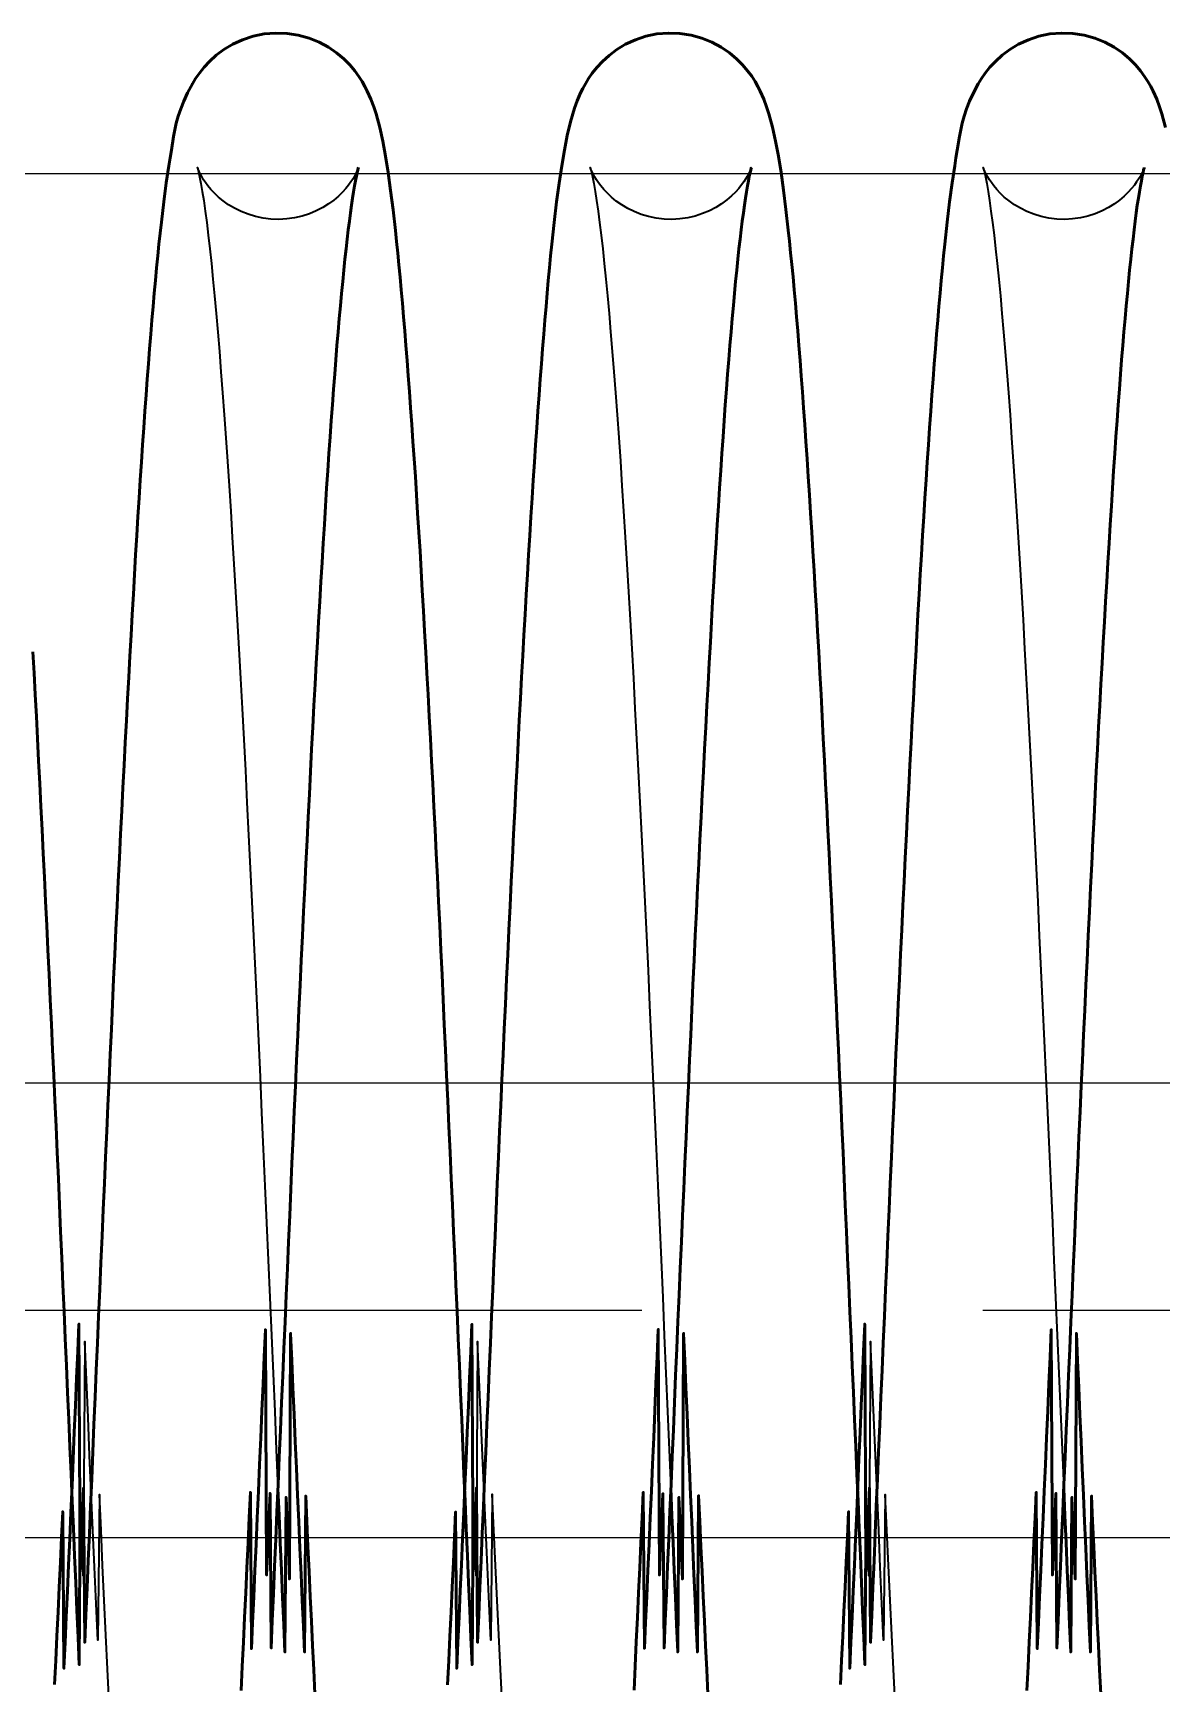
# Model space of a CAD drawing. Header units: millimetres. Extents: x 1448 to 104164, y -19509 to -89.
# Drawn here: x 84405.7 to 84455.3, y -3019.1 to -2946.5 of the extents above; entities that cross this region are included whole.
import ezdxf

# ---------------------------------------------------------------- set-up
doc = ezdxf.new("R2010")
doc.units = ezdxf.units.MM
doc.header["$LTSCALE"] = 60
doc.header["$MEASUREMENT"] = 0
doc.linetypes.add('CENTER', pattern=[2, 1.25, -0.25, 0.25, -0.25])
doc.layers.get('0').update_dxf_attribs({"linetype": 'CONTINUOUS'})
doc.layers.add('cen', color=14, linetype='CONTINUOUS')
doc.layers.add('가려진 것(ISO)', color=7, linetype='CONTINUOUS', lineweight=35)
doc.layers.add('가시적인 것(ISO)', color=7, linetype='CONTINUOUS', lineweight=50)

# ---------------------------------------------------------------- blocks, each defined once
blk = doc.blocks.new('토션스프링1')
at = {"layer": '가려진 것(ISO)', "flags": 128}
for points in [[(21462589.069, -50955408.884), (21462589.074, -50955408.9), (21462589.094, -50955408.952), (21462589.133, -50955409.046), (21462589.203, -50955409.194), (21462589.255, -50955409.288), (21462589.321, -50955409.397), (21462589.404, -50955409.52), (21462589.505, -50955409.657), (21462589.628, -50955409.808), (21462589.777, -50955409.971), (21462589.951, -50955410.141), (21462590.153, -50955410.313), (21462590.384, -50955410.482), (21462590.642, -50955410.642), (21462590.923, -50955410.789), (21462591.225, -50955410.916), (21462591.544, -50955411.019), (21462591.878, -50955411.096), (21462592.221, -50955411.145), (21462592.568, -50955411.164), (21462592.916, -50955411.152), (21462593.26, -50955411.11), (21462593.597, -50955411.039), (21462593.921, -50955410.942), (21462594.227, -50955410.821), (21462594.512, -50955410.678), (21462594.775, -50955410.52), (21462595.013, -50955410.353), (21462595.223, -50955410.181), (21462595.403, -50955410.01), (21462595.557, -50955409.845), (21462595.686, -50955409.69), (21462595.793, -50955409.547), (21462595.878, -50955409.42), (21462595.947, -50955409.309), (21462596.002, -50955409.212), (21462596.077, -50955409.061), (21462596.12, -50955408.961), (21462596.142, -50955408.905), (21462596.149, -50955408.885), (21462596.146, -50955408.895), (21462596.137, -50955408.932), (21462596.121, -50955408.993), (21462596.101, -50955409.076), (21462596.051, -50955409.3), (21462595.996, -50955409.588), (21462595.937, -50955409.936), (21462595.874, -50955410.341), (21462595.808, -50955410.799), (21462595.741, -50955411.307), (21462595.673, -50955411.862), (21462595.605, -50955412.461), (21462595.536, -50955413.106), (21462595.466, -50955413.796), (21462595.396, -50955414.528), (21462595.326, -50955415.303), (21462595.255, -50955416.119), (21462595.184, -50955416.975), (21462595.113, -50955417.869), (21462595.042, -50955418.8), (21462594.971, -50955419.768), (21462594.9, -50955420.771), (21462594.829, -50955421.812), (21462594.758, -50955422.889), (21462594.687, -50955424.003), (21462594.615, -50955425.15), (21462594.543, -50955426.331), (21462594.472, -50955427.544), (21462594.4, -50955428.786), (21462594.328, -50955430.058), (21462594.257, -50955431.358), (21462594.185, -50955432.685), (21462594.114, -50955434.036), (21462594.043, -50955435.413), (21462593.971, -50955436.816), (21462593.9, -50955438.247), (21462593.828, -50955439.702), (21462593.756, -50955441.182), (21462593.684, -50955442.683), (21462593.613, -50955444.204), (21462593.541, -50955445.745), (21462593.469, -50955447.302), (21462593.397, -50955448.876), (21462593.326, -50955450.463), (21462593.254, -50955452.064), (21462593.183, -50955453.675), (21462593.111, -50955455.3), (21462593.04, -50955456.939), (21462592.968, -50955458.591), (21462592.896, -50955460.254), (21462592.824, -50955461.926), (21462592.753, -50955463.606), (21462592.681, -50955465.292), (21462592.609, -50955466.982)], [(21462606.344, -50955408.884), (21462606.35, -50955408.9), (21462606.369, -50955408.952), (21462606.409, -50955409.045), (21462606.48, -50955409.189), (21462606.531, -50955409.282), (21462606.596, -50955409.391), (21462606.678, -50955409.514), (21462606.778, -50955409.652), (21462606.9, -50955409.803), (21462607.048, -50955409.966), (21462607.221, -50955410.136), (21462607.423, -50955410.308), (21462607.653, -50955410.477), (21462607.91, -50955410.638), (21462608.191, -50955410.785), (21462608.491, -50955410.912), (21462608.811, -50955411.016), (21462609.144, -50955411.094), (21462609.487, -50955411.144), (21462609.834, -50955411.164), (21462610.182, -50955411.153), (21462610.527, -50955411.111), (21462610.864, -50955411.041), (21462611.188, -50955410.945), (21462611.494, -50955410.824), (21462611.781, -50955410.682), (21462612.045, -50955410.525), (21462612.283, -50955410.357), (21462612.493, -50955410.186), (21462612.674, -50955410.015), (21462612.829, -50955409.85), (21462612.959, -50955409.693), (21462613.066, -50955409.551), (21462613.152, -50955409.424), (21462613.221, -50955409.312), (21462613.276, -50955409.214), (21462613.352, -50955409.063), (21462613.397, -50955408.962), (21462613.418, -50955408.905), (21462613.425, -50955408.885), (21462613.422, -50955408.895), (21462613.412, -50955408.931), (21462613.396, -50955408.992), (21462613.376, -50955409.075), (21462613.327, -50955409.298), (21462613.273, -50955409.585), (21462613.213, -50955409.934), (21462613.15, -50955410.339), (21462613.084, -50955410.797), (21462613.017, -50955411.304), (21462612.949, -50955411.858), (21462612.881, -50955412.458), (21462612.812, -50955413.103), (21462612.742, -50955413.793), (21462612.672, -50955414.525), (21462612.602, -50955415.3), (21462612.531, -50955416.115), (21462612.46, -50955416.97), (21462612.389, -50955417.864), (21462612.318, -50955418.794), (21462612.247, -50955419.76), (21462612.176, -50955420.765), (21462612.105, -50955421.807), (21462612.034, -50955422.886), (21462611.962, -50955424), (21462611.891, -50955425.148), (21462611.819, -50955426.329), (21462611.748, -50955427.541), (21462611.676, -50955428.783), (21462611.604, -50955430.054), (21462611.533, -50955431.352), (21462611.461, -50955432.676), (21462611.39, -50955434.027), (21462611.319, -50955435.405), (21462611.247, -50955436.812), (21462611.176, -50955438.244), (21462611.104, -50955439.701), (21462611.032, -50955441.181), (21462610.96, -50955442.682), (21462610.888, -50955444.203), (21462610.817, -50955445.743), (21462610.745, -50955447.299), (21462610.673, -50955448.871), (21462610.602, -50955450.456), (21462610.53, -50955452.054), (21462610.459, -50955453.666), (21462610.387, -50955455.294), (21462610.316, -50955456.936), (21462610.244, -50955458.59), (21462610.172, -50955460.254), (21462610.1, -50955461.927), (21462610.028, -50955463.607), (21462609.957, -50955465.293), (21462609.885, -50955466.981)], [(21462623.62, -50955408.884), (21462623.625, -50955408.9), (21462623.645, -50955408.952), (21462623.685, -50955409.046), (21462623.755, -50955409.194), (21462623.806, -50955409.288), (21462623.872, -50955409.397), (21462623.955, -50955409.52), (21462624.057, -50955409.657), (21462624.18, -50955409.808), (21462624.328, -50955409.971), (21462624.503, -50955410.141), (21462624.705, -50955410.313), (21462624.936, -50955410.482), (21462625.193, -50955410.642), (21462625.475, -50955410.789), (21462625.776, -50955410.916), (21462626.095, -50955411.019), (21462626.429, -50955411.096), (21462626.772, -50955411.145), (21462627.12, -50955411.164), (21462627.467, -50955411.152), (21462627.812, -50955411.11), (21462628.148, -50955411.039), (21462628.472, -50955410.942), (21462628.778, -50955410.821), (21462629.064, -50955410.678), (21462629.327, -50955410.52), (21462629.565, -50955410.353), (21462629.774, -50955410.181), (21462629.955, -50955410.01), (21462630.109, -50955409.845), (21462630.238, -50955409.69), (21462630.344, -50955409.547), (21462630.43, -50955409.42), (21462630.499, -50955409.309), (21462630.553, -50955409.212), (21462630.628, -50955409.061), (21462630.672, -50955408.961), (21462630.694, -50955408.905), (21462630.701, -50955408.885), (21462630.698, -50955408.895), (21462630.688, -50955408.932), (21462630.672, -50955408.993), (21462630.652, -50955409.076), (21462630.603, -50955409.3), (21462630.548, -50955409.588), (21462630.488, -50955409.936), (21462630.425, -50955410.341), (21462630.36, -50955410.799), (21462630.293, -50955411.307), (21462630.225, -50955411.862), (21462630.156, -50955412.461), (21462630.087, -50955413.106), (21462630.018, -50955413.796), (21462629.948, -50955414.528), (21462629.877, -50955415.303), (21462629.807, -50955416.119), (21462629.736, -50955416.975), (21462629.665, -50955417.869), (21462629.594, -50955418.8), (21462629.523, -50955419.768), (21462629.452, -50955420.771), (21462629.381, -50955421.812), (21462629.309, -50955422.889), (21462629.238, -50955424.003), (21462629.166, -50955425.15), (21462629.095, -50955426.331), (21462629.023, -50955427.544), (21462628.952, -50955428.786), (21462628.88, -50955430.058), (21462628.808, -50955431.358), (21462628.737, -50955432.685), (21462628.665, -50955434.036), (21462628.594, -50955435.413), (21462628.523, -50955436.816), (21462628.451, -50955438.247), (21462628.379, -50955439.702), (21462628.308, -50955441.182), (21462628.236, -50955442.683), (21462628.164, -50955444.204), (21462628.092, -50955445.745), (21462628.02, -50955447.302), (21462627.949, -50955448.876), (21462627.877, -50955450.463), (21462627.806, -50955452.064), (21462627.734, -50955453.675), (21462627.663, -50955455.3), (21462627.591, -50955456.939), (21462627.52, -50955458.591), (21462627.448, -50955460.254), (21462627.376, -50955461.926), (21462627.304, -50955463.606), (21462627.232, -50955465.292), (21462627.16, -50955466.982)], [(21462600.028, -50955476.418), (21462600.1, -50955474.94), (21462600.172, -50955473.44), (21462600.244, -50955471.919), (21462600.315, -50955470.378), (21462600.387, -50955468.82), (21462600.459, -50955467.246), (21462600.531, -50955473.657), (21462600.602, -50955472.056), (21462600.674, -50955470.443), (21462600.745, -50955468.82), (21462600.816, -50955467.183), (21462600.888, -50955465.534), (21462600.96, -50955463.872), (21462601.031, -50955462.202), (21462601.103, -50955460.523), (21462601.175, -50955470.837), (21462601.247, -50955469.147)], [(21462617.304, -50955476.413), (21462617.376, -50955474.934), (21462617.448, -50955473.433), (21462617.52, -50955471.913), (21462617.591, -50955470.373), (21462617.663, -50955468.817), (21462617.735, -50955467.245), (21462617.806, -50955473.659), (21462617.878, -50955472.061), (21462617.949, -50955470.451), (21462618.02, -50955468.826), (21462618.092, -50955467.186), (21462618.164, -50955465.534), (21462618.235, -50955463.871), (21462618.307, -50955462.2), (21462618.379, -50955460.521), (21462618.451, -50955470.836), (21462618.523, -50955469.147)], [(21462634.58, -50955476.418), (21462634.651, -50955474.94), (21462634.723, -50955473.44), (21462634.795, -50955471.919), (21462634.867, -50955470.378), (21462634.939, -50955468.82), (21462635.01, -50955467.246), (21462635.082, -50955473.657), (21462635.154, -50955472.056), (21462635.225, -50955470.443), (21462635.296, -50955468.82), (21462635.368, -50955467.183), (21462635.44, -50955465.534), (21462635.511, -50955463.872), (21462635.583, -50955462.202), (21462635.655, -50955460.523), (21462635.727, -50955470.837), (21462635.798, -50955469.147)]]:
    blk.add_lwpolyline(points, dxfattribs=at)
at = {"layer": '가시적인 것(ISO)', "flags": 128}
for points in [[(21462588.135, -50955407.116), (21462588.296, -50955406.52), (21462588.397, -50955406.21), (21462588.52, -50955405.882), (21462588.68, -50955405.52), (21462588.783, -50955405.321), (21462588.905, -50955405.107), (21462589.053, -50955404.875), (21462589.234, -50955404.629), (21462589.453, -50955404.37), (21462589.718, -50955404.104), (21462590.032, -50955403.84), (21462590.391, -50955403.593), (21462590.797, -50955403.374), (21462591.242, -50955403.193), (21462591.716, -50955403.06), (21462592.209, -50955402.984), (21462592.713, -50955402.967), (21462593.214, -50955403.008), (21462593.7, -50955403.108), (21462594.163, -50955403.262), (21462594.594, -50955403.461), (21462594.982, -50955403.693), (21462595.322, -50955403.948), (21462595.614, -50955404.213), (21462595.859, -50955404.476), (21462596.062, -50955404.73), (21462596.229, -50955404.971), (21462596.367, -50955405.197), (21462596.58, -50955405.602), (21462596.75, -50955405.97), (21462596.886, -50955406.308), (21462596.993, -50955406.624), (21462597.077, -50955406.926), (21462597.199, -50955407.512), (21462597.295, -50955408.121), (21462597.347, -50955408.451), (21462597.405, -50955408.803), (21462597.518, -50955409.56), (21462597.627, -50955410.387), (21462597.735, -50955411.286), (21462597.84, -50955412.256), (21462597.892, -50955412.768), (21462597.944, -50955413.298), (21462597.995, -50955413.846), (21462598.047, -50955414.412), (21462598.098, -50955414.996), (21462598.149, -50955415.598), (21462598.2, -50955416.218), (21462598.251, -50955416.856), (21462598.302, -50955417.513), (21462598.353, -50955418.189), (21462598.404, -50955418.883), (21462598.455, -50955419.596), (21462598.506, -50955420.327), (21462598.558, -50955421.075), (21462598.609, -50955421.841), (21462598.66, -50955422.624), (21462598.711, -50955423.424), (21462598.762, -50955424.24), (21462598.813, -50955425.071), (21462598.865, -50955425.918), (21462598.916, -50955426.781), (21462598.967, -50955427.657), (21462599.018, -50955428.548), (21462599.069, -50955429.453), (21462599.119, -50955430.371), (21462599.17, -50955431.303), (21462599.221, -50955432.247), (21462599.272, -50955433.205), (21462599.323, -50955434.178), (21462599.373, -50955435.165), (21462599.424, -50955436.165), (21462599.475, -50955437.178), (21462599.526, -50955438.204), (21462599.577, -50955439.241), (21462599.628, -50955440.289), (21462599.679, -50955441.348), (21462599.73, -50955442.418), (21462599.781, -50955443.497), (21462599.832, -50955444.585), (21462599.883, -50955445.682), (21462599.934, -50955446.787), (21462599.985, -50955447.9), (21462600.036, -50955449.019), (21462600.086, -50955450.145), (21462600.137, -50955451.278), (21462600.188, -50955452.419), (21462600.238, -50955453.568), (21462600.289, -50955454.724), (21462600.34, -50955455.887), (21462600.391, -50955457.057), (21462600.442, -50955458.232), (21462600.493, -50955459.413), (21462600.544, -50955460.597), (21462600.595, -50955461.786), (21462600.646, -50955462.978), (21462600.697, -50955464.173), (21462600.748, -50955465.37), (21462600.799, -50955466.568), (21462600.85, -50955467.767), (21462600.9, -50955468.966), (21462600.951, -50955470.165), (21462601.002, -50955471.363), (21462601.053, -50955472.561), (21462601.103, -50955473.761), (21462601.154, -50955466.961), (21462601.205, -50955468.161), (21462601.256, -50955469.361), (21462601.307, -50955470.559), (21462601.358, -50955459.756), (21462601.409, -50955460.951), (21462601.46, -50955462.142), (21462601.511, -50955463.331), (21462601.562, -50955464.515), (21462601.613, -50955465.694), (21462601.664, -50955466.868), (21462601.714, -50955468.036), (21462601.765, -50955469.198), (21462601.816, -50955470.352), (21462601.867, -50955471.499), (21462601.917, -50955472.637), (21462601.968, -50955473.77), (21462602.019, -50955474.895), (21462602.07, -50955468.014), (21462602.121, -50955469.126), (21462602.172, -50955470.23), (21462602.222, -50955471.326), (21462602.273, -50955472.413), (21462602.324, -50955473.49), (21462602.375, -50955474.557), (21462602.426, -50955475.613)], [(21462601.247, -50955469.147), (21462601.298, -50955467.946), (21462601.349, -50955474.743), (21462601.4, -50955473.54), (21462601.451, -50955472.338), (21462601.501, -50955471.136), (21462601.552, -50955469.936), (21462601.603, -50955468.738), (21462601.654, -50955467.543), (21462601.704, -50955466.347), (21462601.755, -50955465.152), (21462601.806, -50955463.958), (21462601.857, -50955462.766), (21462601.908, -50955461.575), (21462601.959, -50955460.388), (21462602.01, -50955459.204), (21462602.061, -50955458.024), (21462602.112, -50955456.849), (21462602.163, -50955455.679), (21462602.214, -50955454.515), (21462602.264, -50955453.358), (21462602.315, -50955452.207), (21462602.366, -50955451.064), (21462602.417, -50955449.929), (21462602.468, -50955448.803), (21462602.519, -50955447.687), (21462602.569, -50955446.579), (21462602.62, -50955445.478), (21462602.671, -50955444.386), (21462602.722, -50955443.301), (21462602.773, -50955442.225), (21462602.824, -50955441.159), (21462602.875, -50955440.103), (21462602.926, -50955439.056), (21462602.977, -50955438.021), (21462603.028, -50955436.997), (21462603.079, -50955435.985), (21462603.13, -50955434.985), (21462603.181, -50955433.999), (21462603.232, -50955433.025), (21462603.282, -50955432.066), (21462603.333, -50955431.121), (21462603.384, -50955430.191), (21462603.435, -50955429.276), (21462603.486, -50955428.376), (21462603.537, -50955427.49), (21462603.587, -50955426.619), (21462603.638, -50955425.761), (21462603.689, -50955424.919), (21462603.741, -50955424.091), (21462603.792, -50955423.279), (21462603.843, -50955422.482), (21462603.894, -50955421.701), (21462603.946, -50955420.937), (21462603.997, -50955420.189), (21462604.049, -50955419.459), (21462604.1, -50955418.745), (21462604.152, -50955418.049), (21462604.203, -50955417.371), (21462604.255, -50955416.712), (21462604.306, -50955416.071), (21462604.358, -50955415.448), (21462604.41, -50955414.845), (21462604.462, -50955414.262), (21462604.513, -50955413.698), (21462604.565, -50955413.155), (21462604.617, -50955412.632), (21462604.668, -50955412.128), (21462604.719, -50955411.643), (21462604.823, -50955410.729), (21462604.929, -50955409.885), (21462605.039, -50955409.105), (21462605.155, -50955408.387), (21462605.279, -50955407.724), (21462605.413, -50955407.113), (21462605.572, -50955406.518), (21462605.673, -50955406.209), (21462605.797, -50955405.88), (21462605.957, -50955405.518), (21462606.06, -50955405.318), (21462606.183, -50955405.104), (21462606.331, -50955404.872), (21462606.513, -50955404.625), (21462606.732, -50955404.367), (21462606.997, -50955404.101), (21462607.312, -50955403.837), (21462607.672, -50955403.59), (21462608.078, -50955403.371), (21462608.523, -50955403.191), (21462608.998, -50955403.059), (21462609.491, -50955402.983), (21462609.995, -50955402.967), (21462610.496, -50955403.009), (21462610.982, -50955403.11), (21462611.444, -50955403.264), (21462611.874, -50955403.464), (21462612.262, -50955403.696), (21462612.602, -50955403.951), (21462612.894, -50955404.217), (21462613.138, -50955404.48), (21462613.34, -50955404.734), (21462613.506, -50955404.975), (21462613.643, -50955405.199), (21462613.758, -50955405.407), (21462613.855, -50955405.601), (21462614.007, -50955405.955), (21462614.12, -50955406.277), (21462614.298, -50955406.881), (21462614.44, -50955407.482), (21462614.564, -50955408.115), (21462614.682, -50955408.809), (21462614.796, -50955409.57), (21462614.906, -50955410.398), (21462615.013, -50955411.295), (21462615.118, -50955412.262), (21462615.169, -50955412.772), (21462615.22, -50955413.3), (21462615.272, -50955413.846), (21462615.322, -50955414.411), (21462615.373, -50955414.994), (21462615.424, -50955415.595), (21462615.475, -50955416.215), (21462615.526, -50955416.854), (21462615.578, -50955417.512), (21462615.629, -50955418.189), (21462615.68, -50955418.885), (21462615.731, -50955419.599), (21462615.782, -50955420.331), (21462615.834, -50955421.08), (21462615.885, -50955421.846), (21462615.936, -50955422.629), (21462615.987, -50955423.429), (21462616.038, -50955424.244), (21462616.089, -50955425.075), (21462616.141, -50955425.922), (21462616.192, -50955426.783), (21462616.243, -50955427.658), (21462616.293, -50955428.548), (21462616.344, -50955429.452), (21462616.395, -50955430.369), (21462616.446, -50955431.3), (21462616.497, -50955432.245), (21462616.547, -50955433.206), (21462616.598, -50955434.18), (21462616.649, -50955435.168), (21462616.7, -50955436.169), (21462616.751, -50955437.183), (21462616.802, -50955438.209), (21462616.853, -50955439.246), (21462616.904, -50955440.295), (21462616.955, -50955441.354), (21462617.006, -50955442.423), (21462617.057, -50955443.501), (21462617.108, -50955444.588), (21462617.159, -50955445.684), (21462617.21, -50955446.787), (21462617.261, -50955447.898), (21462617.311, -50955449.016), (21462617.362, -50955450.141), (21462617.413, -50955451.276), (21462617.463, -50955452.419), (21462617.514, -50955453.569), (21462617.565, -50955454.727), (21462617.616, -50955455.892), (21462617.667, -50955457.062), (21462617.718, -50955458.238), (21462617.769, -50955459.419), (21462617.82, -50955460.603), (21462617.871, -50955461.792), (21462617.922, -50955462.983), (21462617.973, -50955464.177), (21462618.024, -50955465.372), (21462618.075, -50955466.569), (21462618.125, -50955467.766), (21462618.176, -50955468.964), (21462618.227, -50955470.161), (21462618.278, -50955471.359), (21462618.328, -50955472.559), (21462618.379, -50955473.761), (21462618.43, -50955466.962), (21462618.481, -50955468.164), (21462618.532, -50955469.365), (21462618.583, -50955470.564), (21462618.634, -50955459.762), (21462618.685, -50955460.956), (21462618.736, -50955462.148), (21462618.787, -50955463.336), (21462618.838, -50955464.519), (21462618.889, -50955465.698), (21462618.939, -50955466.871), (21462618.99, -50955468.037), (21462619.041, -50955469.197), (21462619.092, -50955470.349), (21462619.142, -50955471.494), (21462619.193, -50955472.634), (21462619.244, -50955473.768), (21462619.295, -50955474.895), (21462619.346, -50955468.016), (21462619.397, -50955469.129), (21462619.447, -50955470.234), (21462619.498, -50955471.33), (21462619.549, -50955472.417), (21462619.6, -50955473.494), (21462619.651, -50955474.561), (21462619.702, -50955475.618)], [(21462618.523, -50955469.147), (21462618.574, -50955467.947), (21462618.624, -50955474.745), (21462618.675, -50955473.544), (21462618.726, -50955472.344), (21462618.777, -50955471.145), (21462618.827, -50955469.947), (21462618.878, -50955468.75), (21462618.929, -50955467.551), (21462618.98, -50955466.353), (21462619.031, -50955465.156), (21462619.082, -50955463.96), (21462619.133, -50955462.766), (21462619.184, -50955461.575), (21462619.234, -50955460.387), (21462619.285, -50955459.203), (21462619.336, -50955458.023), (21462619.387, -50955456.848), (21462619.438, -50955455.679), (21462619.489, -50955454.516), (21462619.54, -50955453.36), (21462619.591, -50955452.211), (21462619.642, -50955451.07), (21462619.692, -50955449.938), (21462619.743, -50955448.814), (21462619.794, -50955447.697), (21462619.845, -50955446.586), (21462619.896, -50955445.484), (21462619.946, -50955444.389), (21462619.997, -50955443.303), (21462620.048, -50955442.226), (21462620.099, -50955441.159), (21462620.15, -50955440.101), (21462620.201, -50955439.055), (21462620.252, -50955438.019), (21462620.303, -50955436.995), (21462620.354, -50955435.984), (21462620.405, -50955434.985), (21462620.456, -50955433.999), (21462620.507, -50955433.028), (21462620.558, -50955432.07), (21462620.609, -50955431.127), (21462620.659, -50955430.199), (21462620.71, -50955429.285), (21462620.761, -50955428.383), (21462620.812, -50955427.496), (21462620.863, -50955426.622), (21462620.914, -50955425.763), (21462620.965, -50955424.919), (21462621.017, -50955424.09), (21462621.068, -50955423.276), (21462621.119, -50955422.478), (21462621.17, -50955421.697), (21462621.222, -50955420.932), (21462621.273, -50955420.184), (21462621.325, -50955419.453), (21462621.376, -50955418.74), (21462621.428, -50955418.045), (21462621.479, -50955417.368), (21462621.531, -50955416.71), (21462621.582, -50955416.07), (21462621.633, -50955415.451), (21462621.685, -50955414.851), (21462621.736, -50955414.27), (21462621.788, -50955413.71), (21462621.839, -50955413.169), (21462621.89, -50955412.646), (21462621.941, -50955412.143), (21462621.992, -50955411.657), (21462622.097, -50955410.739), (21462622.204, -50955409.889), (21462622.316, -50955409.105), (21462622.432, -50955408.385), (21462622.555, -50955407.725), (21462622.687, -50955407.116), (21462622.847, -50955406.52), (21462622.949, -50955406.21), (21462623.072, -50955405.882), (21462623.232, -50955405.52), (21462623.334, -50955405.321), (21462623.457, -50955405.107), (21462623.605, -50955404.875), (21462623.786, -50955404.629), (21462624.005, -50955404.37), (21462624.27, -50955404.104), (21462624.583, -50955403.84), (21462624.943, -50955403.593), (21462625.348, -50955403.374), (21462625.794, -50955403.193), (21462626.268, -50955403.06), (21462626.761, -50955402.984), (21462627.264, -50955402.967), (21462627.765, -50955403.008), (21462628.251, -50955403.108), (21462628.715, -50955403.262), (21462629.145, -50955403.461), (21462629.533, -50955403.693), (21462629.873, -50955403.948), (21462630.166, -50955404.213), (21462630.411, -50955404.476), (21462630.614, -50955404.73), (21462630.781, -50955404.971), (21462630.918, -50955405.197), (21462631.131, -50955405.602), (21462631.301, -50955405.97), (21462631.437, -50955406.308), (21462631.544, -50955406.624), (21462631.629, -50955406.926), (21462631.75, -50955407.512), (21462631.846, -50955408.121), (21462631.899, -50955408.451), (21462631.956, -50955408.803), (21462632.069, -50955409.56), (21462632.179, -50955410.387), (21462632.286, -50955411.286), (21462632.392, -50955412.256), (21462632.444, -50955412.768), (21462632.495, -50955413.298), (21462632.547, -50955413.846), (21462632.598, -50955414.412), (21462632.649, -50955414.996), (21462632.7, -50955415.598), (21462632.751, -50955416.218), (21462632.802, -50955416.856), (21462632.853, -50955417.513), (21462632.905, -50955418.189), (21462632.956, -50955418.883), (21462633.007, -50955419.596), (21462633.058, -50955420.327), (21462633.109, -50955421.075), (21462633.16, -50955421.841), (21462633.212, -50955422.624), (21462633.263, -50955423.424), (21462633.314, -50955424.24), (21462633.365, -50955425.071), (21462633.416, -50955425.918), (21462633.467, -50955426.781), (21462633.518, -50955427.657), (21462633.569, -50955428.548), (21462633.62, -50955429.453), (21462633.671, -50955430.371), (21462633.722, -50955431.303), (21462633.773, -50955432.247), (21462633.823, -50955433.205), (21462633.874, -50955434.178), (21462633.925, -50955435.165), (21462633.976, -50955436.165), (21462634.027, -50955437.178), (21462634.078, -50955438.204), (21462634.129, -50955439.241), (21462634.18, -50955440.289), (21462634.231, -50955441.348), (21462634.282, -50955442.418), (21462634.333, -50955443.497), (21462634.384, -50955444.585), (21462634.435, -50955445.682), (21462634.485, -50955446.787), (21462634.536, -50955447.9), (21462634.587, -50955449.019), (21462634.638, -50955450.145), (21462634.688, -50955451.278), (21462634.739, -50955452.419), (21462634.79, -50955453.568), (21462634.841, -50955454.724), (21462634.892, -50955455.887), (21462634.943, -50955457.057), (21462634.994, -50955458.232), (21462635.045, -50955459.413), (21462635.096, -50955460.597), (21462635.147, -50955461.786), (21462635.198, -50955462.978), (21462635.248, -50955464.173), (21462635.299, -50955465.37), (21462635.35, -50955466.568), (21462635.401, -50955467.767), (21462635.452, -50955468.966), (21462635.503, -50955470.165), (21462635.553, -50955471.363), (21462635.604, -50955472.561), (21462635.655, -50955473.761), (21462635.706, -50955466.961), (21462635.757, -50955468.161), (21462635.807, -50955469.361), (21462635.858, -50955470.559), (21462635.909, -50955459.756), (21462635.96, -50955460.951), (21462636.011, -50955462.142), (21462636.062, -50955463.331), (21462636.113, -50955464.515), (21462636.164, -50955465.694), (21462636.215, -50955466.868), (21462636.266, -50955468.036), (21462636.317, -50955469.198), (21462636.368, -50955470.352), (21462636.418, -50955471.499), (21462636.469, -50955472.637), (21462636.52, -50955473.77), (21462636.57, -50955474.895), (21462636.621, -50955468.014), (21462636.672, -50955469.126), (21462636.723, -50955470.23), (21462636.774, -50955471.326), (21462636.825, -50955472.413), (21462636.876, -50955473.49), (21462636.927, -50955474.557), (21462636.978, -50955475.613)], [(21462635.798, -50955469.147), (21462635.849, -50955467.946), (21462635.9, -50955474.743), (21462635.951, -50955473.54), (21462636.002, -50955472.338), (21462636.053, -50955471.136), (21462636.104, -50955469.936), (21462636.154, -50955468.738), (21462636.205, -50955467.543), (21462636.256, -50955466.347), (21462636.307, -50955465.152), (21462636.357, -50955463.958), (21462636.408, -50955462.766), (21462636.459, -50955461.575), (21462636.51, -50955460.388), (21462636.561, -50955459.204), (21462636.612, -50955458.024), (21462636.663, -50955456.849), (21462636.714, -50955455.679), (21462636.765, -50955454.515), (21462636.816, -50955453.358), (21462636.867, -50955452.207), (21462636.918, -50955451.064), (21462636.969, -50955449.929), (21462637.019, -50955448.803), (21462637.07, -50955447.687), (21462637.121, -50955446.579), (21462637.171, -50955445.478), (21462637.222, -50955444.386), (21462637.273, -50955443.301), (21462637.324, -50955442.225), (21462637.375, -50955441.159), (21462637.426, -50955440.103), (21462637.477, -50955439.056), (21462637.528, -50955438.021), (21462637.579, -50955436.997), (21462637.63, -50955435.985), (21462637.681, -50955434.985), (21462637.732, -50955433.999), (21462637.783, -50955433.025), (21462637.834, -50955432.066), (21462637.885, -50955431.121), (21462637.936, -50955430.191)], [(21462592.609, -50955466.982), (21462592.558, -50955468.182), (21462592.507, -50955469.384), (21462592.456, -50955470.585), (21462592.405, -50955471.786), (21462592.355, -50955472.986), (21462592.304, -50955474.184), (21462592.253, -50955467.38), (21462592.203, -50955468.578), (21462592.152, -50955469.775), (21462592.101, -50955470.971), (21462592.05, -50955460.166), (21462591.999, -50955461.359), (21462591.948, -50955462.55), (21462591.897, -50955463.738), (21462591.846, -50955464.921), (21462591.795, -50955466.101), (21462591.744, -50955467.276), (21462591.693, -50955468.445), (21462591.643, -50955469.608), (21462591.592, -50955470.765), (21462591.541, -50955471.914), (21462591.49, -50955473.055), (21462591.439, -50955474.188), (21462591.389, -50955467.312), (21462591.338, -50955468.428), (21462591.287, -50955469.537), (21462591.236, -50955470.639), (21462591.185, -50955471.733), (21462591.135, -50955472.819), (21462591.084, -50955473.895), (21462591.033, -50955474.962), (21462590.982, -50955476.019)], [(21462609.885, -50955466.981), (21462609.834, -50955468.181), (21462609.783, -50955469.381), (21462609.732, -50955470.581), (21462609.682, -50955471.78), (21462609.631, -50955472.977), (21462609.58, -50955474.175), (21462609.529, -50955467.374), (21462609.479, -50955468.573), (21462609.428, -50955469.772), (21462609.377, -50955470.97), (21462609.326, -50955460.166), (21462609.275, -50955461.36), (21462609.224, -50955462.551), (21462609.173, -50955463.739), (21462609.122, -50955464.923), (21462609.071, -50955466.102), (21462609.02, -50955467.276), (21462608.969, -50955468.445), (21462608.918, -50955469.607), (21462608.868, -50955470.761), (21462608.817, -50955471.909), (21462608.766, -50955473.048), (21462608.715, -50955474.179), (21462608.665, -50955467.304), (21462608.614, -50955468.422), (21462608.563, -50955469.533), (21462608.512, -50955470.636), (21462608.461, -50955471.732), (21462608.41, -50955472.818), (21462608.359, -50955473.895), (21462608.308, -50955474.963), (21462608.257, -50955476.02)], [(21462594.229, -50955475.872), (21462594.178, -50955474.813), (21462594.127, -50955473.745), (21462594.076, -50955472.667), (21462594.025, -50955471.579), (21462593.974, -50955470.484), (21462593.924, -50955469.38), (21462593.873, -50955468.269), (21462593.822, -50955467.151), (21462593.771, -50955474.027), (21462593.721, -50955472.893), (21462593.67, -50955471.752), (21462593.619, -50955470.602), (21462593.568, -50955469.445), (21462593.517, -50955468.281), (21462593.466, -50955467.111), (21462593.415, -50955465.936), (21462593.364, -50955464.756), (21462593.314, -50955463.571), (21462593.263, -50955462.383), (21462593.212, -50955461.191), (21462593.161, -50955459.997), (21462593.11, -50955470.801), (21462593.059, -50955469.604), (21462593.008, -50955468.406), (21462592.957, -50955467.208), (21462592.907, -50955474.011), (21462592.856, -50955472.814), (21462592.805, -50955471.615), (21462592.754, -50955470.414), (21462592.704, -50955469.213), (21462592.653, -50955468.013), (21462592.602, -50955466.812), (21462592.551, -50955465.613), (21462592.5, -50955464.416), (21462592.449, -50955463.221), (21462592.398, -50955462.029), (21462592.347, -50955460.841), (21462592.296, -50955459.657), (21462592.245, -50955458.479), (21462592.194, -50955457.305), (21462592.143, -50955456.138), (21462592.093, -50955454.977), (21462592.042, -50955453.824), (21462591.991, -50955452.678), (21462591.941, -50955451.539), (21462591.89, -50955450.406), (21462591.839, -50955449.279), (21462591.788, -50955448.159), (21462591.737, -50955447.047), (21462591.686, -50955445.942), (21462591.635, -50955444.846), (21462591.584, -50955443.758), (21462591.533, -50955442.681), (21462591.483, -50955441.613), (21462591.432, -50955440.556), (21462591.381, -50955439.511), (21462591.33, -50955438.477), (21462591.279, -50955437.455), (21462591.228, -50955436.447), (21462591.177, -50955435.452), (21462591.127, -50955434.471), (21462591.076, -50955433.504), (21462591.025, -50955432.55), (21462590.975, -50955431.609), (21462590.924, -50955430.681), (21462590.873, -50955429.766), (21462590.822, -50955428.866), (21462590.772, -50955427.98), (21462590.721, -50955427.108), (21462590.67, -50955426.253), (21462590.619, -50955425.413), (21462590.568, -50955424.589), (21462590.517, -50955423.782), (21462590.467, -50955422.992), (21462590.416, -50955422.22), (21462590.365, -50955421.466), (21462590.315, -50955420.731), (21462590.264, -50955420.015), (21462590.214, -50955419.318), (21462590.164, -50955418.64), (21462590.113, -50955417.98), (21462590.063, -50955417.339), (21462590.012, -50955416.716), (21462589.962, -50955416.112), (21462589.911, -50955415.528), (21462589.861, -50955414.964), (21462589.81, -50955414.421), (21462589.76, -50955413.899), (21462589.711, -50955413.399), (21462589.661, -50955412.92), (21462589.612, -50955412.465), (21462589.564, -50955412.033), (21462589.516, -50955411.624), (21462589.468, -50955411.239), (21462589.421, -50955410.879), (21462589.375, -50955410.544), (21462589.329, -50955410.235), (21462589.283, -50955409.95), (21462589.239, -50955409.692), (21462589.196, -50955409.464), (21462589.158, -50955409.269), (21462589.124, -50955409.11), (21462589.097, -50955408.991), (21462589.077, -50955408.913), (21462589.069, -50955408.884)], [(21462627.16, -50955466.982), (21462627.11, -50955468.182), (21462627.059, -50955469.384), (21462627.008, -50955470.585), (21462626.957, -50955471.786), (21462626.906, -50955472.986), (21462626.856, -50955474.184), (21462626.805, -50955467.38), (21462626.754, -50955468.578), (21462626.703, -50955469.775), (21462626.653, -50955470.971), (21462626.602, -50955460.166), (21462626.551, -50955461.359), (21462626.5, -50955462.55), (21462626.449, -50955463.738), (21462626.398, -50955464.921), (21462626.347, -50955466.101), (21462626.296, -50955467.276), (21462626.245, -50955468.445), (21462626.194, -50955469.608), (21462626.143, -50955470.765), (21462626.092, -50955471.914), (21462626.041, -50955473.055), (21462625.991, -50955474.188), (21462625.94, -50955467.312), (21462625.889, -50955468.428), (21462625.839, -50955469.537), (21462625.788, -50955470.639), (21462625.737, -50955471.733), (21462625.686, -50955472.819), (21462625.635, -50955473.895), (21462625.584, -50955474.962), (21462625.533, -50955476.019)], [(21462611.504, -50955475.862), (21462611.453, -50955474.804), (21462611.403, -50955473.737), (21462611.352, -50955472.66), (21462611.301, -50955471.574), (21462611.25, -50955470.48), (21462611.199, -50955469.379), (21462611.149, -50955468.27), (21462611.098, -50955467.152), (21462611.047, -50955474.025), (21462610.996, -50955472.889), (21462610.945, -50955471.745), (21462610.895, -50955470.594), (21462610.844, -50955469.435), (21462610.793, -50955468.27), (21462610.742, -50955467.1), (21462610.691, -50955465.924), (21462610.64, -50955464.744), (21462610.589, -50955463.56), (21462610.538, -50955462.372), (21462610.487, -50955461.182), (21462610.436, -50955459.989), (21462610.385, -50955470.795), (21462610.334, -50955469.6), (21462610.284, -50955468.405), (21462610.233, -50955467.209), (21462610.182, -50955474.011), (21462610.132, -50955472.811), (21462610.081, -50955471.61), (21462610.03, -50955470.407), (21462609.979, -50955469.205), (21462609.928, -50955468.002), (21462609.877, -50955466.801), (21462609.826, -50955465.601), (21462609.775, -50955464.404), (21462609.724, -50955463.209), (21462609.673, -50955462.018), (21462609.622, -50955460.83), (21462609.571, -50955459.648), (21462609.52, -50955458.47), (21462609.47, -50955457.299), (21462609.419, -50955456.133), (21462609.368, -50955454.975), (21462609.318, -50955453.824), (21462609.267, -50955452.677), (21462609.216, -50955451.536), (21462609.165, -50955450.401), (21462609.114, -50955449.272), (21462609.063, -50955448.151), (21462609.013, -50955447.037), (21462608.962, -50955445.931), (21462608.911, -50955444.834), (21462608.86, -50955443.747), (21462608.809, -50955442.669), (21462608.758, -50955441.602), (21462608.707, -50955440.546), (21462608.656, -50955439.502), (21462608.605, -50955438.469), (21462608.554, -50955437.45), (21462608.504, -50955436.444), (21462608.453, -50955435.451), (21462608.402, -50955434.471), (21462608.352, -50955433.503), (21462608.301, -50955432.547), (21462608.25, -50955431.605), (21462608.199, -50955430.675), (21462608.148, -50955429.759), (21462608.098, -50955428.858), (21462608.047, -50955427.971), (21462607.996, -50955427.099), (21462607.945, -50955426.243), (21462607.894, -50955425.403), (21462607.843, -50955424.58), (21462607.793, -50955423.774), (21462607.742, -50955422.985), (21462607.691, -50955422.214), (21462607.641, -50955421.462), (21462607.591, -50955420.729), (21462607.54, -50955420.014), (21462607.49, -50955419.317), (21462607.439, -50955418.638), (21462607.389, -50955417.977), (21462607.338, -50955417.335), (21462607.287, -50955416.711), (21462607.237, -50955416.107), (21462607.187, -50955415.523), (21462607.136, -50955414.96), (21462607.086, -50955414.417), (21462607.036, -50955413.895), (21462606.987, -50955413.396), (21462606.938, -50955412.918), (21462606.889, -50955412.463), (21462606.84, -50955412.032), (21462606.792, -50955411.624), (21462606.744, -50955411.24), (21462606.697, -50955410.88), (21462606.65, -50955410.544), (21462606.603, -50955410.232), (21462606.558, -50955409.947), (21462606.514, -50955409.69), (21462606.473, -50955409.464), (21462606.435, -50955409.271), (21462606.402, -50955409.113), (21462606.374, -50955408.992), (21462606.353, -50955408.913), (21462606.344, -50955408.884)], [(21462628.781, -50955475.872), (21462628.73, -50955474.813), (21462628.679, -50955473.745), (21462628.628, -50955472.667), (21462628.577, -50955471.579), (21462628.526, -50955470.484), (21462628.475, -50955469.38), (21462628.424, -50955468.269), (21462628.374, -50955467.151), (21462628.323, -50955474.027), (21462628.272, -50955472.893), (21462628.221, -50955471.752), (21462628.171, -50955470.602), (21462628.12, -50955469.445), (21462628.069, -50955468.281), (21462628.018, -50955467.111), (21462627.967, -50955465.936), (21462627.916, -50955464.756), (21462627.865, -50955463.571), (21462627.814, -50955462.383), (21462627.763, -50955461.191), (21462627.712, -50955459.997), (21462627.661, -50955470.801), (21462627.61, -50955469.604), (21462627.56, -50955468.406), (21462627.509, -50955467.208), (21462627.458, -50955474.011), (21462627.407, -50955472.814), (21462627.357, -50955471.615), (21462627.306, -50955470.414), (21462627.255, -50955469.213), (21462627.204, -50955468.013), (21462627.153, -50955466.812), (21462627.102, -50955465.613), (21462627.051, -50955464.416), (21462627, -50955463.221), (21462626.949, -50955462.029), (21462626.898, -50955460.841), (21462626.848, -50955459.657), (21462626.797, -50955458.479), (21462626.746, -50955457.305), (21462626.695, -50955456.138), (21462626.644, -50955454.977), (21462626.593, -50955453.824), (21462626.543, -50955452.678), (21462626.492, -50955451.539), (21462626.441, -50955450.406), (21462626.39, -50955449.279), (21462626.34, -50955448.159), (21462626.289, -50955447.047), (21462626.238, -50955445.942), (21462626.187, -50955444.846), (21462626.136, -50955443.758), (21462626.085, -50955442.681), (21462626.034, -50955441.613), (21462625.983, -50955440.556), (21462625.932, -50955439.511), (21462625.881, -50955438.477), (21462625.83, -50955437.455), (21462625.78, -50955436.447), (21462625.729, -50955435.452), (21462625.678, -50955434.471), (21462625.628, -50955433.504), (21462625.577, -50955432.55), (21462625.526, -50955431.609), (21462625.475, -50955430.681), (21462625.425, -50955429.766), (21462625.374, -50955428.866), (21462625.323, -50955427.98), (21462625.272, -50955427.108), (21462625.221, -50955426.253), (21462625.171, -50955425.413), (21462625.12, -50955424.589), (21462625.069, -50955423.782), (21462625.018, -50955422.992), (21462624.967, -50955422.22), (21462624.917, -50955421.466), (21462624.866, -50955420.731), (21462624.816, -50955420.015), (21462624.766, -50955419.318), (21462624.715, -50955418.64), (21462624.665, -50955417.98), (21462624.614, -50955417.339), (21462624.564, -50955416.716), (21462624.513, -50955416.112), (21462624.463, -50955415.528), (21462624.412, -50955414.964), (21462624.362, -50955414.421), (21462624.312, -50955413.899), (21462624.262, -50955413.399), (21462624.213, -50955412.92), (21462624.164, -50955412.465), (21462624.115, -50955412.033), (21462624.067, -50955411.624), (21462624.019, -50955411.239), (21462623.972, -50955410.879), (21462623.926, -50955410.544), (21462623.88, -50955410.235), (21462623.835, -50955409.95), (21462623.79, -50955409.692), (21462623.748, -50955409.464), (21462623.709, -50955409.269), (21462623.676, -50955409.11), (21462623.648, -50955408.991), (21462623.628, -50955408.913), (21462623.62, -50955408.884)]]:
    blk.add_lwpolyline(points, dxfattribs=at)
blk = doc.blocks.new('토션스프링12345')
blk.add_blockref('토션스프링1', (1400.606, -3974.283))

msp = doc.modelspace()

# ---------------------------------------------------------------- linework, layer by layer
at = {"color": 3}
for p, q in [((79782.442, -2952.641), (85582.442, -2952.641)), ((79607.442, -2992.641), (85865.368, -2992.641)), ((79607.442, -3012.641), (85865.368, -3012.641))]:
    msp.add_line(p, q, dxfattribs=at)
at = {"layer": 'cen', "linetype": 'CENTER'}
msp.add_line((79557.442, -3002.641), (85915.368, -3002.641), dxfattribs=at)

# ---------------------------------------------------------------- block references
at = {"xscale": -1}
msp.add_blockref('토션스프링12345', (21548444.213, 50956430.79), dxfattribs=at)

doc.saveas('drawing.dxf')
